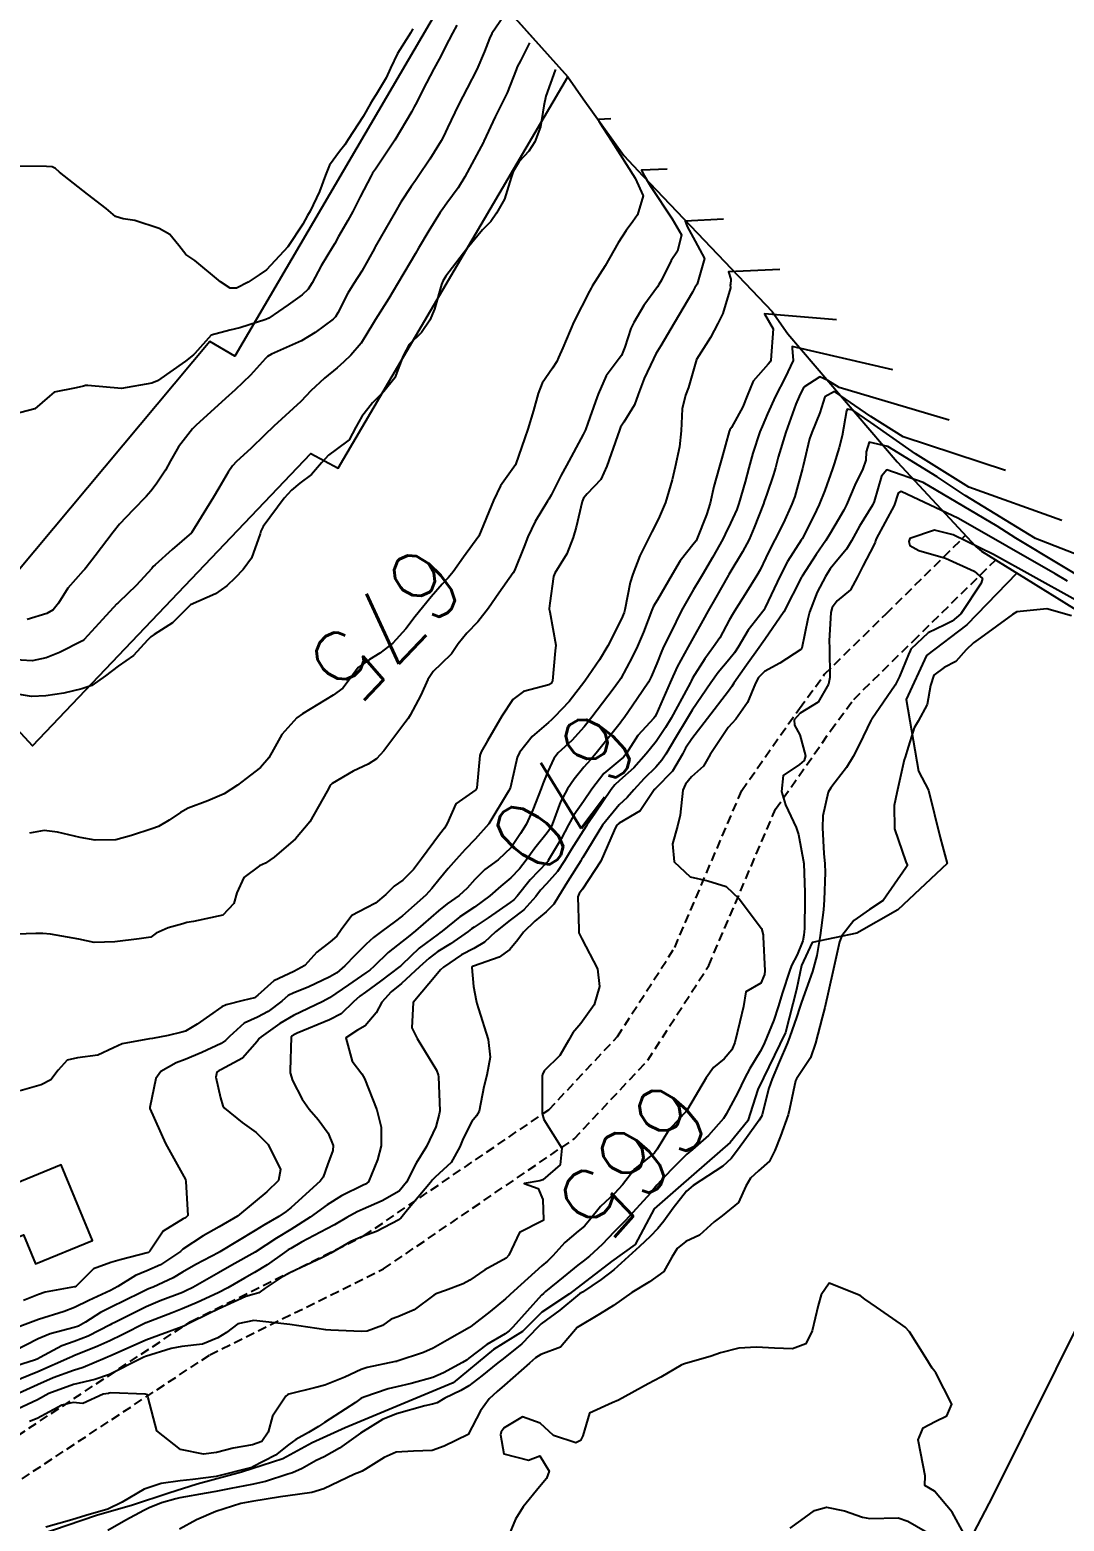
# Model space of a CAD drawing. Header units: metres. Extents: x 292545 to 299085, y 7450245 to 7463078.
# Drawn here: x 296117.4 to 296175, y 7461871.4 to 7461954.4 of the extents above; entities that cross this region are included whole.
import ezdxf
from ezdxf.enums import TextEntityAlignment as Align

# ---------------------------------------------------------------- set-up
doc = ezdxf.new("R2010")
doc.units = ezdxf.units.M
doc.linetypes.add('DASHED', pattern=[0.75, 0.5, -0.25])
for name, color, linetype in [('Area', 45, 'Continuous'), ('Cotas', 45, 'Continuous'), ('Curvas de Nivel 1m', 11, 'Continuous'), ('Curvas de Nivel 5m', 15, 'Continuous'), ('Edificações', 30, 'Continuous'), ('Hidrografia', 140, 'Continuous'), ('Vias Secundárias', 230, 'DASHED')]:
    doc.layers.add(name, color=color, linetype=linetype)
doc.styles.add('Style-STANDARD', font='STANDARD.shx')

msp = doc.modelspace()

# ---------------------------------------------------------------- linework, layer by layer
at = {"layer": 'Area'}
msp.add_polyline3d([(296089.629, 7462029.109, 678.408), (296101.012, 7462016.328, 690.607), (296104.38, 7462012.629, 680.448), (296133.118, 7461967.703, 680.578), (296140.231, 7461959.906, 680.658), (296140.661, 7461959.292, 680.688), (296147.396, 7461951.776, 681.458), (296148.249, 7461950.55, 681.308), (296150.511, 7461947.382, 675.708), (296151.574, 7461946.253, 675.517), (296158.77, 7461938.696, 671.918), (296159.651, 7461937.46, 671.768), (296165.729, 7461930.334, 670.777), (296170.122, 7461925.631, 675.957), (296170.424, 7461925.354, 676.175), (296210.969, 7461900.251, 660.411), (296223.676, 7461895.073, 670.72)], dxfattribs=at)
at = {"layer": 'Curvas de Nivel 1m', "flags": 128}
for points, elevation in [([(296143.823, 7461955.13), (296143.175, 7461954.176), (296143.037, 7461953.91), (296142.763, 7461953.186), (296142.333, 7461952.186), (296141.794, 7461951.137), (296141.321, 7461950.201), (296140.71, 7461948.921), (296140.475, 7461948.443), (296140.35, 7461948.214), (296139.722, 7461947.19), (296139.075, 7461946.226), (296138.912, 7461945.995), (296138.674, 7461945.657), (296138.104, 7461944.795), (296137.782, 7461944.243), (296136.683, 7461942.308), (296136.658, 7461942.26), (296136.632, 7461942.217), (296135.936, 7461940.95), (296135.49, 7461940.271), (296135.148, 7461939.731), (296134.588, 7461938.624), (296134.46, 7461938.406), (296134.341, 7461938.282), (296133.34, 7461937.528), (296132.571, 7461937.07), (296130.901, 7461936.325), (296130.684, 7461936.206), (296130.559, 7461936.089), (296129.727, 7461935.156), (296128.884, 7461934.346), (296128.7, 7461934.18), (296128.53, 7461934.028), (296126.715, 7461932.377), (296126.511, 7461932.171), (296125.726, 7461931.163), (296125.282, 7461930.392), (296125.005, 7461929.875), (296124.473, 7461929.084), (296124.175, 7461928.695), (296123.927, 7461928.405), (296123.2, 7461927.668), (296122.447, 7461926.863), (296122.085, 7461926.425), (296121.092, 7461925.102), (296120.593, 7461924.447), (296120.515, 7461924.355), (296120.42, 7461924.26), (296119.562, 7461923.302), (296119.047, 7461922.463), (296118.755, 7461922.101), (296118.387, 7461921.897), (296117.302, 7461921.563)], 678), ([(296141.224, 7461954.65), (296140.982, 7461954.207), (296140.769, 7461953.801), (296140.229, 7461952.744), (296139.948, 7461952.218), (296139.535, 7461951.428), (296138.918, 7461950.228), (296138.853, 7461950.097), (296138.719, 7461949.848), (296137.77, 7461948.244), (296136.687, 7461946.636), (296136.531, 7461946.415), (296136.444, 7461946.262), (296135.846, 7461945.088), (296135.43, 7461944.272), (296135.153, 7461943.77), (296134.639, 7461942.877), (296134.423, 7461942.495), (296134.293, 7461942.283), (296133.668, 7461941.244), (296133.161, 7461940.295), (296132.947, 7461939.957), (296132.603, 7461939.633), (296131.837, 7461939.069), (296130.748, 7461938.328), (296130.582, 7461938.254), (296129.13, 7461937.792), (296128.576, 7461937.662), (296127.54, 7461937.393), (296126.636, 7461936.369), (296126.605, 7461936.327), (296126.562, 7461936.292), (296126.123, 7461935.94), (296124.547, 7461934.843), (296124.235, 7461934.714), (296122.543, 7461934.42), (296120.675, 7461934.578), (296120.544, 7461934.576), (296120.438, 7461934.557), (296120.019, 7461934.455), (296118.799, 7461934.207), (296118.536, 7461933.996), (296117.722, 7461933.281), (296116.52, 7461932.973)], 679), ([(296145.263, 7461953.66), (296144.758, 7461952.661), (296144.589, 7461952.327), (296144.523, 7461952.162), (296144.018, 7461950.883), (296143.676, 7461950.17), (296143.356, 7461949.535), (296142.729, 7461948.18), (296142.718, 7461948.164), (296142.702, 7461948.123), (296141.672, 7461946.195), (296141.286, 7461945.588), (296140.661, 7461944.735), (296140.441, 7461944.427), (296140.295, 7461944.214), (296139.658, 7461943.204), (296139.09, 7461942.225), (296138.919, 7461941.938), (296138.625, 7461941.441), (296137.924, 7461940.24), (296137.426, 7461939.422), (296136.69, 7461938.258), (296136.581, 7461938.074), (296135.9, 7461936.936), (296135.325, 7461936.272), (296134.933, 7461935.901), (296134.552, 7461935.568), (296133.845, 7461934.985), (296133.093, 7461934.294), (296132.824, 7461934.003), (296132.527, 7461933.692), (296131.038, 7461932.322), (296130.508, 7461931.82), (296129.752, 7461931.085), (296128.952, 7461930.345), (296128.727, 7461930.11), (296128.484, 7461929.764), (296127.961, 7461928.867), (296127.672, 7461928.362), (296126.443, 7461926.38), (296125.378, 7461925.446), (296124.425, 7461924.604), (296124.323, 7461924.502), (296124.236, 7461924.402), (296123.367, 7461923.452), (296122.395, 7461922.529), (296122.34, 7461922.475), (296122.29, 7461922.422), (296121.501, 7461921.55), (296120.479, 7461920.448), (296120.372, 7461920.367), (296119.101, 7461919.727), (296118.363, 7461919.431), (296117.58, 7461919.258), (296116.361, 7461919.336)], 677), ([(296146.713, 7461952.18), (296146.693, 7461952.141), (296146.183, 7461950.693), (296146.065, 7461950.147), (296145.876, 7461948.984), (296145.563, 7461948.151), (296145.225, 7461947.627), (296144.692, 7461947.051), (296144.354, 7461946.496), (296144.25, 7461946.164), (296143.872, 7461944.96), (296143.437, 7461944.172), (296143.105, 7461943.718), (296142.644, 7461943.245), (296141.769, 7461942.193), (296140.617, 7461940.667), (296140.432, 7461940.395), (296140.36, 7461940.213), (296139.981, 7461938.827), (296139.712, 7461938.219), (296139.262, 7461937.537), (296138.569, 7461936.875), (296138.236, 7461936.235), (296137.769, 7461935.017), (296137.157, 7461934.251), (296136.526, 7461933.613), (296135.933, 7461932.851), (296135.606, 7461932.269), (296135.224, 7461931.555), (296134.5, 7461931.016), (296134.07, 7461930.711), (296133.677, 7461930.288), (296133.137, 7461929.639), (296132.476, 7461929.15), (296132.013, 7461928.764), (296131.603, 7461928.313), (296130.447, 7461926.744), (296130.304, 7461926.472), (296130.264, 7461926.332), (296129.786, 7461924.979), (296129.332, 7461924.341), (296128.878, 7461923.883), (296128.409, 7461923.438), (296127.779, 7461922.982), (296126.393, 7461922.38), (296125.393, 7461921.38), (296124.376, 7461920.715), (296124.187, 7461920.59), (296123.996, 7461920.404), (296123.222, 7461919.554), (296122.358, 7461918.955), (296121.653, 7461918.43), (296120.901, 7461917.885), (296120.342, 7461917.7), (296119.337, 7461917.461), (296118.336, 7461917.317), (296117.541, 7461917.271), (296116.338, 7461917.479)], 676), ([(296152.933, 7461946.63), (296151.511, 7461946.569), (296151.586, 7461946.363), (296152, 7461945.683), (296153.208, 7461943.866), (296153.728, 7461942.967), (296153.512, 7461942.057), (296153.152, 7461941.535), (296152.609, 7461940.455), (296152.476, 7461940.2), (296152.388, 7461940.072), (296151.639, 7461939.033), (296151.066, 7461938.085), (296150.917, 7461937.749), (296150.569, 7461936.725), (296150.392, 7461936.264), (296150.262, 7461936.093), (296149.534, 7461935.115), (296149.095, 7461934.104), (296148.948, 7461933.686), (296148.517, 7461932.481), (296148.377, 7461932.112), (296148.262, 7461931.866), (296147.325, 7461930.128), (296147.032, 7461929.588), (296146.468, 7461928.487), (296146.343, 7461928.262), (296146.266, 7461928.142), (296145.585, 7461927.015), (296145.176, 7461926.153), (296144.967, 7461925.623), (296144.424, 7461924.277), (296144.358, 7461924.161), (296143.562, 7461923.016), (296142.992, 7461922.181), (296142.385, 7461921.43), (296141.771, 7461920.804), (296141.298, 7461920.201), (296140.929, 7461919.64), (296140.356, 7461919.086), (296139.908, 7461918.656), (296139.611, 7461918.217), (296139.214, 7461917.342), (296138.63, 7461916.227), (296138.503, 7461916.046), (296138.319, 7461915.809), (296137.158, 7461914.247), (296136.757, 7461913.792), (296136.292, 7461913.503), (296135.44, 7461913.114), (296134.275, 7461912.422), (296134.2, 7461912.355), (296134.149, 7461912.282), (296133.994, 7461912.008), (296133.03, 7461910.298), (296132.243, 7461909.351), (296131.056, 7461908.322), (296130.561, 7461907.994), (296130.226, 7461907.853), (296129.357, 7461907.198), (296128.978, 7461906.342), (296128.801, 7461905.739), (296128.19, 7461905.095), (296126.562, 7461904.75), (296126.186, 7461904.682), (296125.957, 7461904.61), (296125.148, 7461904.39), (296124.484, 7461904.093), (296124.178, 7461903.879), (296123.542, 7461903.775), (296122.175, 7461903.611), (296121.03, 7461903.585), (296120.176, 7461903.761), (296118.6, 7461904.045), (296118.179, 7461904.075), (296117.781, 7461904.078), (296116.178, 7461904.025)], 674), ([(296156.073, 7461943.84), (296153.928, 7461943.738), (296154.036, 7461943.435), (296154.486, 7461942.625), (296155.001, 7461941.663), (296154.606, 7461940.232), (296154.525, 7461940.12), (296154.478, 7461940.042), (296154.338, 7461939.782), (296153.325, 7461938.059), (296152.57, 7461936.787), (296152.3, 7461936.339), (296152.167, 7461936.074), (296151.652, 7461934.974), (296151.31, 7461934.082), (296151.106, 7461933.506), (296150.517, 7461932.548), (296150.341, 7461932.265), (296150.273, 7461932.092), (296149.818, 7461930.778), (296149.58, 7461930.099), (296149.233, 7461929.351), (296148.47, 7461928.562), (296148.272, 7461928.316), (296148.198, 7461928.123), (296147.87, 7461926.704), (296147.701, 7461926.127), (296147.345, 7461925.215), (296146.683, 7461924.137), (296146.595, 7461923.955), (296146.396, 7461922.473), (296146.365, 7461922.169), (296146.362, 7461922.14), (296146.391, 7461921.98), (296146.726, 7461920.136), (296146.695, 7461919.81), (296146.538, 7461918.138), (296146.481, 7461918), (296146.341, 7461917.913), (296144.934, 7461917.557), (296144.332, 7461917.102), (296143.731, 7461916.169), (296142.932, 7461914.803), (296142.571, 7461914.186), (296142.508, 7461913.979), (296142.337, 7461912.189), (296142.272, 7461912.08), (296141.172, 7461911.292), (296140.681, 7461910.206), (296140.525, 7461909.932), (296140.247, 7461909.588), (296139.254, 7461908.225), (296138.817, 7461907.638), (296138.215, 7461907.053), (296137.738, 7461906.717), (296137.263, 7461906.249), (296136.684, 7461905.769), (296136.195, 7461905.513), (296135.383, 7461905.076), (296134.779, 7461904.274), (296134.532, 7461903.922), (296134.173, 7461903.607), (296133.419, 7461903.036), (296132.766, 7461902.301), (296132.149, 7461901.963), (296131.028, 7461901.443), (296130.138, 7461900.641), (296129.965, 7461900.502), (296129.323, 7461900.338), (296128.376, 7461900.102), (296128.129, 7461899.988), (296126.773, 7461899.024), (296126.116, 7461898.648), (296125.918, 7461898.578), (296125.15, 7461898.39), (296124.276, 7461898.233), (296124.11, 7461898.208), (296122.591, 7461897.937), (296122.102, 7461897.713), (296121.239, 7461897.295), (296120.093, 7461897.151), (296119.528, 7461897.019), (296119.017, 7461896.461), (296118.61, 7461895.932), (296118.075, 7461895.644), (296116.91, 7461895.326)], 673), ([(296159.213, 7461941.04), (296156.344, 7461940.91), (296156.483, 7461940.51), (296156.466, 7461940.189), (296156.447, 7461940.18), (296156.457, 7461940.021), (296156.028, 7461938.587), (296155.753, 7461938.028), (296155.344, 7461937.263), (296154.563, 7461936.04), (296154.119, 7461934.467), (296153.949, 7461934.049), (296153.762, 7461933.288), (296153.717, 7461932.052), (296153.614, 7461931.163), (296153.37, 7461930.057), (296153.203, 7461929.339), (296152.846, 7461928.064), (296152.454, 7461927.16), (296152.085, 7461926.435), (296151.888, 7461926.076), (296151.411, 7461925.097), (296151.023, 7461924.084), (296150.877, 7461923.616), (296150.583, 7461922.088), (296150.541, 7461921.939), (296150.388, 7461921.594), (296149.634, 7461920.101), (296149.161, 7461919.308), (296148.343, 7461918.12), (296147.468, 7461916.992), (296146.662, 7461916.137), (296146.49, 7461915.97), (296146.32, 7461915.825), (296145.41, 7461915.051), (296144.705, 7461914.156), (296144.584, 7461913.871), (296144.279, 7461912.553), (296144.21, 7461912.225), (296144.184, 7461912.161), (296144.105, 7461911.996), (296143.009, 7461910.179), (296142.244, 7461909.323), (296141.678, 7461908.756), (296141.185, 7461908.2), (296140.74, 7461907.69), (296140.216, 7461907.07), (296139.836, 7461906.589), (296139.503, 7461906.22), (296138.191, 7461905.062), (296137.728, 7461904.705), (296137.1, 7461904.251), (296136.582, 7461903.851), (296136.171, 7461903.49), (296135.561, 7461902.867), (296134.994, 7461902.272), (296134.531, 7461901.894), (296134.147, 7461901.662), (296132.939, 7461901.096), (296132.138, 7461900.775), (296131.832, 7461900.619), (296131.473, 7461900.317), (296130.723, 7461899.728), (296130.124, 7461899.423), (296129.373, 7461899.085), (296128.563, 7461898.346), (296128.343, 7461898.114), (296128.107, 7461897.962), (296127.017, 7461897.448), (296126.093, 7461897.054), (296125.601, 7461896.874), (296124.737, 7461896.393), (296124.465, 7461896.01), (296124.126, 7461894.399), (296124.13, 7461894.331), (296125, 7461892.39), (296126.015, 7461890.546), (296126.107, 7461890.379), (296126.124, 7461890.267), (296126.236, 7461888.378), (296126.122, 7461888.248), (296125.991, 7461888.183), (296124.877, 7461887.498), (296124.125, 7461886.398), (296124.046, 7461886.325), (296123.971, 7461886.295), (296122.486, 7461885.901), (296121.963, 7461885.757), (296120.994, 7461885.403), (296120.031, 7461884.449), (296119.98, 7461884.412), (296119.942, 7461884.401), (296118.305, 7461884.101), (296117.938, 7461883.987), (296117.088, 7461883.637)], 672), ([(296162.353, 7461938.24), (296158.344, 7461938.569), (296158.837, 7461937.74), (296158.703, 7461935.998), (296158.663, 7461935.897), (296158.559, 7461935.765), (296157.718, 7461934.835), (296157.376, 7461934.012), (296157.146, 7461933.394), (296156.515, 7461932.246), (296156.426, 7461932.108), (296156.387, 7461932.021), (296155.982, 7461930.542), (296155.827, 7461930.027), (296155.537, 7461928.969), (296155.327, 7461928.031), (296155.114, 7461927.376), (296154.591, 7461926.039), (296154.543, 7461925.938), (296154.439, 7461925.8), (296153.65, 7461924.826), (296153.213, 7461924.058), (296152.399, 7461922.654), (296152.173, 7461922.295), (296152.074, 7461922.073), (296151.605, 7461920.854), (296151.279, 7461920.081), (296150.988, 7461919.46), (296150.346, 7461918.28), (296150.276, 7461918.159), (296150.226, 7461918.092), (296149.916, 7461917.674), (296148.732, 7461916.114), (296148.318, 7461915.585), (296147.621, 7461914.816), (296146.871, 7461914.134), (296146.618, 7461913.817), (296146.287, 7461913.104), (296146.017, 7461912.402), (296145.918, 7461912.144), (296145.454, 7461910.955), (296145.072, 7461910.152), (296144.764, 7461909.638), (296144.24, 7461908.856), (296143.528, 7461908.171), (296142.773, 7461907.633), (296142.216, 7461907.087), (296141.803, 7461906.6), (296141.354, 7461906.198), (296140.677, 7461905.726), (296140.194, 7461905.348), (296138.913, 7461904.229), (296138.515, 7461903.898), (296138.174, 7461903.63), (296137.393, 7461903.02), (296136.619, 7461902.255), (296136.375, 7461902.033), (296136.149, 7461901.879), (296135.189, 7461901.223), (296134.135, 7461900.495), (296133.766, 7461900.286), (296132.125, 7461899.511), (296131.375, 7461899.063), (296130.319, 7461898.328), (296130.213, 7461898.227), (296130.109, 7461898.058), (296129.288, 7461897.145), (296128.085, 7461896.492), (296127.986, 7461896.45), (296127.861, 7461896.353), (296127.798, 7461896.073), (296128.069, 7461894.927), (296128.192, 7461894.486), (296128.28, 7461894.357), (296129.267, 7461893.554), (296130.05, 7461893.004), (296130.72, 7461892.323), (296131.404, 7461890.934), (296131.298, 7461890.317), (296130.637, 7461889.693), (296130.001, 7461889.152), (296129.005, 7461888.345), (296127.987, 7461887.751), (296127.097, 7461887.254), (296125.974, 7461886.496), (296125.911, 7461886.443), (296125.834, 7461886.381), (296124.714, 7461885.64), (296123.956, 7461885.301), (296123.323, 7461885.039), (296122.351, 7461884.424), (296121.941, 7461884.206), (296120.724, 7461883.653), (296119.931, 7461883.255), (296119.355, 7461883.029), (296117.924, 7461882.589), (296117.629, 7461882.474), (296115.916, 7461881.825)], 671), ([(296168.633, 7461932.65), (296162.499, 7461934.482), (296161.872, 7461934.872), (296161.438, 7461935.072), (296160.541, 7461934.493), (296160.361, 7461934.148), (296160.275, 7461933.974), (296160.1, 7461933.548), (296159.532, 7461931.985), (296159.109, 7461930.601), (296158.954, 7461929.993), (296158.852, 7461929.63), (296158.471, 7461928.538), (296158.337, 7461928.129), (296158.293, 7461928.002), (296157.781, 7461926.676), (296157.488, 7461926.01), (296157.126, 7461925.319), (296156.415, 7461924.15), (296156.368, 7461924.067), (296156.337, 7461924.021), (296155.64, 7461922.788), (296155.209, 7461922.032), (296154.914, 7461921.508), (296154.378, 7461920.54), (296154.096, 7461920.044), (296153.482, 7461918.928), (296153.097, 7461918.059), (296152.325, 7461916.271), (296152.253, 7461916.142), (296152.192, 7461916.071), (296151.297, 7461915.097), (296150.649, 7461914.087), (296150.496, 7461913.892), (296150.297, 7461913.729), (296149.4, 7461912.99), (296148.735, 7461912.113), (296148.266, 7461911.427), (296147.727, 7461910.657), (296147.447, 7461910.128), (296147.024, 7461909.354), (296146.312, 7461908.139), (296146.282, 7461908.09), (296146.231, 7461908.036), (296145.308, 7461907.057), (296144.58, 7461906.156), (296144.402, 7461905.957), (296144.199, 7461905.799), (296142.963, 7461904.95), (296142.185, 7461904.429), (296142.045, 7461904.331), (296141.856, 7461904.193), (296140.869, 7461903.506), (296140.166, 7461903.066), (296139.672, 7461902.706), (296139.151, 7461902.225), (296138.143, 7461901.297), (296137.559, 7461900.826), (296137.039, 7461900.251), (296136.729, 7461899.652), (296136.12, 7461898.938), (296135.692, 7461898.689), (296135.049, 7461898.271), (296135.385, 7461896.975), (296135.93, 7461896.262), (296136.08, 7461896.003), (296136.771, 7461894.253), (296137.006, 7461893.298), (296137.013, 7461892.25), (296136.801, 7461891.483), (296136.303, 7461890.257), (296136.142, 7461890.129), (296136.011, 7461890.071), (296134.806, 7461889.471), (296134, 7461888.977), (296133.06, 7461888.294), (296131.986, 7461887.6), (296131.177, 7461887.122), (296129.993, 7461886.33), (296128.703, 7461885.608), (296127.955, 7461885.179), (296127.435, 7461884.881), (296126.525, 7461884.374), (296126.139, 7461884.18), (296125.94, 7461884.098), (296124.708, 7461883.62), (296123.932, 7461883.29), (296122.181, 7461882.426), (296122.01, 7461882.34), (296121.921, 7461882.295), (296120.686, 7461881.667), (296119.907, 7461881.372), (296119.232, 7461881.128), (296118.029, 7461880.469), (296117.892, 7461880.398), (296117.771, 7461880.351), (296115.892, 7461879.744)], 669), ([(296171.773, 7461929.86), (296166.078, 7461931.732), (296164.268, 7461932.863), (296162.248, 7461934.242), (296161.718, 7461933.958), (296161.425, 7461933.06), (296160.987, 7461931.965), (296160.862, 7461931.614), (296160.494, 7461930.11), (296160.458, 7461929.971), (296160.034, 7461928.412), (296159.88, 7461927.979), (296159.413, 7461926.946), (296158.918, 7461925.993), (296158.754, 7461925.68), (296158.428, 7461924.985), (296158.104, 7461924.317), (296157.922, 7461924.005), (296157.344, 7461923.071), (296156.681, 7461922.017), (296156.57, 7461921.839), (296156.388, 7461921.512), (296155.861, 7461920.543), (296155.519, 7461920.029), (296155.031, 7461919.366), (296154.347, 7461918.287), (296154.258, 7461918.128), (296154.221, 7461918.042), (296154.109, 7461917.812), (296153.147, 7461916.062), (296152.84, 7461915.542), (296152.31, 7461914.763), (296152.008, 7461914.371), (296151.77, 7461914.075), (296151.066, 7461913.307), (296150.28, 7461912.592), (296150.019, 7461912.352), (296149.821, 7461912.097), (296148.917, 7461910.768), (296148.465, 7461910.117), (296148.25, 7461909.801), (296147.596, 7461908.769), (296147.22, 7461908.13), (296146.827, 7461907.531), (296146.213, 7461906.84), (296145.87, 7461906.481), (296145.612, 7461906.146), (296144.956, 7461905.392), (296144.19, 7461904.822), (296143.373, 7461904.172), (296142.762, 7461903.593), (296142.169, 7461903.251), (296141.476, 7461902.884), (296140.481, 7461902.207), (296140.314, 7461902.045), (296140.149, 7461901.841), (296138.792, 7461900.23), (296138.717, 7461898.829), (296139.013, 7461898.226), (296140.087, 7461896.461), (296140.18, 7461896.209), (296140.194, 7461896.097), (296140.274, 7461894.208), (296140.246, 7461894.024), (296140.054, 7461893.317), (296139.538, 7461892.218), (296138.959, 7461891.296), (296138.414, 7461890.234), (296138.008, 7461889.732), (296137.063, 7461889.189), (296135.998, 7461888.737), (296135.673, 7461888.586), (296135.102, 7461888.269), (296134.401, 7461887.861), (296133.983, 7461887.635), (296132.567, 7461886.89), (296131.975, 7461886.545), (296131.828, 7461886.457), (296131.624, 7461886.313), (296130.663, 7461885.623), (296129.956, 7461885.203), (296129.398, 7461884.892), (296128.472, 7461884.352), (296127.94, 7461884.081), (296126.764, 7461883.542), (296125.931, 7461883.178), (296125.363, 7461882.951), (296123.923, 7461882.408), (296123.905, 7461882.4), (296122.593, 7461881.74), (296121.908, 7461881.406), (296121.238, 7461881.101), (296119.895, 7461880.561), (296119.817, 7461880.527), (296119.649, 7461880.452), (296117.885, 7461879.678), (296116.487, 7461879.099)], 668), ([(296174.913, 7461927.06), (296169.722, 7461928.931), (296166.755, 7461930.779), (296164.267, 7461932.528), (296163.259, 7461933.207), (296162.976, 7461933.268), (296162.912, 7461933.168), (296162.677, 7461931.782), (296162.505, 7461931.137), (296162.226, 7461930.222), (296162.137, 7461929.954), (296161.7, 7461928.732), (296161.398, 7461927.961), (296161.093, 7461927.328), (296160.444, 7461926.056), (296160.39, 7461925.971), (296159.628, 7461924.778), (296159.22, 7461923.988), (296158.395, 7461922.229), (296158.316, 7461922.078), (296158.255, 7461922.001), (296157.436, 7461920.956), (296156.876, 7461920.015), (296156.681, 7461919.704), (296156.362, 7461919.313), (296155.779, 7461918.599), (296155.369, 7461918.03), (296154.327, 7461916.502), (296154.047, 7461916.053), (296153.399, 7461914.973), (296152.865, 7461914.064), (296152.643, 7461913.722), (296152.292, 7461913.337), (296151.645, 7461912.713), (296151.082, 7461912.082), (296150.701, 7461911.653), (296150.264, 7461911.24), (296149.338, 7461910.104), (296148.235, 7461908.317), (296148.159, 7461908.195), (296148.118, 7461908.121), (296147.39, 7461906.954), (296146.874, 7461906.133), (296146.623, 7461905.711), (296146.194, 7461905.289), (296145.57, 7461904.766), (296144.939, 7461904.152), (296144.609, 7461903.724), (296144.168, 7461903.191), (296143.571, 7461902.76), (296142.154, 7461902.263), (296142.102, 7461902.242), (296142.061, 7461902.191), (296142.142, 7461901.125), (296142.303, 7461900.356), (296142.341, 7461900.188), (296142.425, 7461899.892), (296142.967, 7461898.181), (296143.084, 7461897.195), (296142.884, 7461896.182), (296142.724, 7461895.536), (296142.469, 7461894.186), (296142.314, 7461893.933), (296142.057, 7461893.617), (296141.569, 7461892.673), (296141.392, 7461892.197), (296140.911, 7461891.319), (296140.017, 7461890.511), (296139.87, 7461890.357), (296139.758, 7461890.214), (296138.466, 7461888.701), (296138.094, 7461888.238), (296138.048, 7461888.183), (296137.991, 7461888.145), (296136.75, 7461887.484), (296135.977, 7461887.216), (296135.311, 7461886.929), (296134.21, 7461886.278), (296133.962, 7461886.144), (296133.706, 7461886.029), (296131.956, 7461885.21), (296131.382, 7461884.885), (296130.556, 7461884.324), (296130.199, 7461884.068), (296129.94, 7461884.006), (296129.477, 7461883.876), (296127.931, 7461883.154), (296127.39, 7461882.904), (296126.331, 7461882.376), (296126.064, 7461882.235), (296125.92, 7461882.176), (296124.602, 7461881.703), (296123.908, 7461881.434), (296123.193, 7461881.122), (296121.895, 7461880.549), (296121.813, 7461880.512), (296121.636, 7461880.433), (296120.416, 7461879.916), (296119.886, 7461879.744), (296118.747, 7461879.332), (296117.878, 7461878.958), (296116.854, 7461878.49)], 667), ([(296178.053, 7461924.27), (296173.447, 7461926.068), (296169.526, 7461928.455), (296167.966, 7461929.496), (296165.225, 7461931.193), (296164.171, 7461931.428), (296164.012, 7461930.901), (296163.999, 7461930.426), (296163.82, 7461929.937), (296163.386, 7461929.034), (296162.923, 7461927.945), (296162.769, 7461927.638), (296162.454, 7461927.106), (296162.024, 7461926.378), (296161.76, 7461925.957), (296161.225, 7461925.168), (296160.442, 7461923.97), (296160.431, 7461923.951), (296160.412, 7461923.908), (296159.418, 7461921.985), (296158.377, 7461920.45), (296158.186, 7461920.191), (296158.055, 7461920.003), (296157.347, 7461919.021), (296156.642, 7461918.017), (296156.524, 7461917.835), (296156.338, 7461917.574), (296155.169, 7461916.037), (296154.312, 7461914.919), (296153.959, 7461914.401), (296153.777, 7461914.055), (296153.226, 7461913.123), (296152.274, 7461912.149), (296152.233, 7461912.111), (296152.203, 7461912.071), (296151.426, 7461910.914), (296150.254, 7461910.22), (296150.114, 7461910.092), (296149.971, 7461909.815), (296149.244, 7461908.105), (296148.209, 7461906.553), (296148.025, 7461906.303), (296147.961, 7461906.122), (296148.012, 7461904.295), (296148.015, 7461904.122), (296148.178, 7461903.775), (296149.053, 7461902.106), (296149.167, 7461901.128), (296148.863, 7461900.109), (296148.122, 7461899.065), (296147.687, 7461898.555), (296147.435, 7461898.127), (296146.955, 7461897.277), (296146.087, 7461896.429), (296145.992, 7461896.234), (296145.977, 7461896.142), (296145.975, 7461896.035), (296145.974, 7461894.141), (296145.976, 7461894.055), (296146.059, 7461893.722), (296147.066, 7461892.13), (296146.97, 7461891.19), (296146.016, 7461890.358), (296145.844, 7461890.314), (296144.971, 7461890.156), (296145.748, 7461889.882), (296146.004, 7461889.277), (296146.051, 7461888.139), (296146.032, 7461888.1), (296145.992, 7461888.079), (296144.712, 7461887.429), (296144.119, 7461886.168), (296143.961, 7461886.002), (296142.783, 7461885.353), (296141.949, 7461884.772), (296141.57, 7461884.571), (296140.593, 7461884.204), (296140.116, 7461884.034), (296139.94, 7461883.947), (296138.84, 7461883.134), (296137.928, 7461882.734), (296137.556, 7461882.614), (296137.088, 7461882.248), (296136.23, 7461881.945), (296135.918, 7461881.917), (296134.205, 7461881.999), (296133.919, 7461882.014), (296131.923, 7461882.31), (296129.925, 7461882.525), (296129.029, 7461882.343), (296128.406, 7461881.862), (296127.911, 7461881.563), (296127.058, 7461881.216), (296125.903, 7461881.077), (296125.309, 7461880.979), (296123.895, 7461880.529), (296123.801, 7461880.494), (296123.613, 7461880.404), (296121.884, 7461879.529), (296121.074, 7461879.245), (296119.878, 7461878.962), (296118.513, 7461878.47), (296117.869, 7461878.12), (296116.764, 7461877.591)], 666), ([(296175.214, 7461923.687), (296174.539, 7461924.107), (296169.148, 7461927.174), (296165.951, 7461928.689), (296165.79, 7461928.59), (296165.57, 7461927.913), (296164.571, 7461926.055), (296164.53, 7461925.929), (296164.513, 7461925.857), (296164.44, 7461925.704), (296163.827, 7461924.531), (296163.529, 7461923.939), (296163.138, 7461923.21), (296162.399, 7461922.595), (296162.12, 7461922.228), (296162.045, 7461921.953), (296161.956, 7461920.375), (296161.965, 7461919.954), (296161.98, 7461918.322), (296161.92, 7461917.954), (296161.341, 7461916.952), (296160.327, 7461916.349), (296160.006, 7461915.975), (296160.013, 7461915.668), (296160.315, 7461915.136), (296160.625, 7461913.967), (296160.554, 7461913.712), (296160.296, 7461913.479), (296159.395, 7461912.875), (296159.29, 7461911.985), (296159.521, 7461911.237), (296160.117, 7461909.972), (296160.247, 7461909.595), (296160.549, 7461907.967), (296160.598, 7461906.366), (296160.589, 7461905.974), (296160.575, 7461904.362), (296160.546, 7461903.975), (296160.482, 7461903.672), (296160.166, 7461902.883), (296159.853, 7461902.287), (296159.741, 7461901.984), (296159.343, 7461900.786), (296159.105, 7461899.99), (296158.867, 7461899.252), (296158.357, 7461897.998), (296158.279, 7461897.83), (296158.105, 7461897.499), (296157.534, 7461896.563), (296157.236, 7461896.008), (296156.869, 7461895.218), (296156.225, 7461894.018), (296156.158, 7461893.922), (296156.059, 7461893.781), (296155.238, 7461892.839), (296154.335, 7461892.045), (296154.03, 7461891.789), (296153.161, 7461890.919), (296152.363, 7461890.067), (296152.204, 7461889.875), (296152.009, 7461889.629), (296150.603, 7461888.091), (296150.3, 7461887.783), (296149.983, 7461887.463), (296149.314, 7461886.765), (296148.604, 7461886.114), (296148.249, 7461885.828), (296147.958, 7461885.605), (296147.141, 7461884.938), (296146.162, 7461884.138), (296146.042, 7461884.039), (296145.941, 7461883.947), (296144.347, 7461882.164), (296144.138, 7461881.948), (296143.917, 7461881.79), (296142.895, 7461881.193), (296141.897, 7461880.438), (296141.756, 7461880.33), (296141.532, 7461880.194), (296140.48, 7461879.611), (296139.885, 7461879.368), (296138.685, 7461879.032), (296137.879, 7461878.842), (296137.403, 7461878.719), (296136.047, 7461878.258), (296135.922, 7461878.21), (296135.872, 7461878.182), (296135.582, 7461877.976), (296133.859, 7461876.848), (296133.51, 7461876.64), (296132.956, 7461876.299), (296132.248, 7461875.905), (296131.842, 7461875.603), (296131.119, 7461875.032), (296129.823, 7461874.361), (296129.804, 7461874.35), (296129.742, 7461874.331), (296127.818, 7461873.854), (296126.515, 7461873.674), (296125.815, 7461873.599), (296124.751, 7461873.453), (296123.81, 7461873.149), (296122.597, 7461872.418), (296121.799, 7461872.021), (296120.562, 7461871.676), (296119.793, 7461871.43), (296118.339, 7461871.022)], 664), ([(296177.726, 7461921.495), (296171.098, 7461925.177), (296168.845, 7461926.27), (296167.813, 7461926.523), (296166.445, 7461926.068), (296166.395, 7461925.901), (296166.439, 7461925.669), (296166.934, 7461925.396), (296168.429, 7461924.976), (296170.023, 7461924.252), (296170.48, 7461923.849), (296170.41, 7461923.575), (296169.274, 7461921.871), (296168.801, 7461921.464), (296168.387, 7461921.252), (296167.459, 7461920.813), (296166.504, 7461919.899), (296166.458, 7461919.813), (296166.369, 7461919.617), (296165.866, 7461918.391), (296165.618, 7461917.911), (296164.324, 7461916.015), (296164.289, 7461915.965), (296164.273, 7461915.93), (296163.635, 7461914.611), (296163.283, 7461913.94), (296162.919, 7461913.318), (296162.281, 7461912.505), (296162.036, 7461912.193), (296161.904, 7461911.954), (296161.591, 7461910.625), (296161.585, 7461909.957), (296161.66, 7461908.528), (296161.709, 7461907.955), (296161.725, 7461907.464), (296161.674, 7461905.958), (296161.629, 7461905.39), (296161.45, 7461903.961), (296161.269, 7461902.861), (296161.021, 7461901.967), (296160.407, 7461900.247), (296160.317, 7461899.977), (296160.127, 7461899.405), (296159.765, 7461898.335), (296159.632, 7461897.985), (296159.169, 7461896.917), (296158.772, 7461895.993), (296158.599, 7461895.474), (296158.219, 7461893.998), (296158.176, 7461893.884), (296158.058, 7461893.69), (296157.357, 7461892.693), (296156.855, 7461892.012), (296156.488, 7461891.556), (296156.024, 7461891.126), (296154.377, 7461890.045), (296154.01, 7461889.725), (296153.267, 7461888.79), (296152.742, 7461888.063), (296152.407, 7461887.645), (296151.98, 7461887.208), (296151.391, 7461886.659), (296150.776, 7461886.088), (296149.956, 7461885.361), (296149.25, 7461884.807), (296148.224, 7461884.117), (296148.053, 7461884.008), (296147.941, 7461883.922), (296146.946, 7461883.116), (296145.925, 7461882.347), (296145.707, 7461882.143), (296144.832, 7461881.234), (296143.897, 7461880.469), (296143.72, 7461880.347), (296143.498, 7461880.174), (296142.621, 7461879.447), (296141.88, 7461878.891), (296141.438, 7461878.634), (296140.556, 7461878.203), (296140.126, 7461877.952), (296139.87, 7461877.869), (296139.434, 7461877.782), (296137.864, 7461877.342), (296137.091, 7461877.017), (296135.853, 7461876.26), (296134.692, 7461875.426), (296133.833, 7461874.951), (296133.395, 7461874.729), (296132.611, 7461874.302), (296132.07, 7461874.058), (296131.82, 7461873.97), (296130.569, 7461873.569), (296129.814, 7461873.4), (296128.642, 7461873.179), (296127.809, 7461873.005), (296127.263, 7461872.911), (296125.806, 7461872.654), (296125.579, 7461872.609), (296124.776, 7461872.39), (296124.099, 7461872.098), (296123.798, 7461871.95), (296122.789, 7461871.411), (296121.787, 7461870.839)], 663), ([(296175.447, 7461921.758), (296174.061, 7461922.148), (296172.395, 7461921.993), (296172.153, 7461921.834), (296170.38, 7461920.541), (296169.978, 7461920.263), (296169.58, 7461919.868), (296169.011, 7461919.226), (296168.358, 7461918.891), (296167.78, 7461918.458), (296167.593, 7461917.887), (296167.4, 7461916.822), (296166.899, 7461915.894), (296166.691, 7461915.522), (296166.298, 7461914.263), (296166.175, 7461913.902), (296166.131, 7461913.742), (296165.71, 7461911.908), (296165.564, 7461911.208), (296165.59, 7461909.91), (296166.225, 7461908.072), (296166.292, 7461907.899), (296166.287, 7461907.835), (296166.221, 7461907.726), (296164.949, 7461905.919), (296164.198, 7461905.408), (296163.329, 7461904.801), (296162.656, 7461903.945), (296162.52, 7461903.604), (296162.153, 7461901.95), (296161.718, 7461899.956), (296161.569, 7461899.4), (296161.194, 7461897.964), (296160.913, 7461897.156), (296160.126, 7461895.979), (296160.082, 7461895.871), (296159.748, 7461894.301), (296159.664, 7461893.984), (296159.233, 7461892.801), (296158.919, 7461891.991), (296158.624, 7461891.397), (296158.022, 7461890.859), (296157.568, 7461890.453), (296157.318, 7461890.007), (296156.911, 7461889.104), (296155.996, 7461888.366), (296155.539, 7461888.027), (296154.736, 7461887.284), (296153.976, 7461886.931), (296153.49, 7461886.535), (296153.189, 7461886.058), (296152.753, 7461885.264), (296151.949, 7461884.683), (296150.969, 7461884.085), (296149.936, 7461883.375), (296149.162, 7461882.876), (296147.923, 7461882.137), (296146.984, 7461881.052), (296145.9, 7461880.633), (296145.592, 7461880.45), (296145.26, 7461880.149), (296143.881, 7461878.935), (296143.465, 7461878.586), (296143.029, 7461878.178), (296142.544, 7461877.505), (296141.853, 7461876.19), (296140.508, 7461875.538), (296139.839, 7461875.303), (296138.811, 7461875.257), (296137.837, 7461875.204), (296137.177, 7461874.902), (296136.128, 7461874.257), (296135.944, 7461874.137), (296135.821, 7461874.082), (296135.529, 7461873.973), (296133.812, 7461873.17), (296133.147, 7461872.959), (296131.808, 7461872.779), (296131.401, 7461872.72), (296129.804, 7461872.454), (296129.198, 7461872.339), (296127.798, 7461871.908), (296126.725, 7461871.439), (296125.788, 7461870.916)], 662), ([(296169.776, 7461870.06), (296168.795, 7461871.87), (296167.814, 7461873.035), (296167.278, 7461873.349), (296167.292, 7461873.888), (296167.063, 7461875.12), (296166.904, 7461875.894), (296167.187, 7461876.556), (296167.858, 7461876.912), (296168.505, 7461877.232), (296168.772, 7461877.871), (296167.89, 7461879.619), (296167.774, 7461879.764), (296167.694, 7461879.883), (296167.336, 7461880.453), (296166.419, 7461881.903), (296166.174, 7461882.155), (296165.927, 7461882.343), (296164.582, 7461883.278), (296163.941, 7461883.728), (296163.67, 7461883.933), (296161.95, 7461884.618), (296161.51, 7461883.956), (296161.342, 7461883.364), (296161.003, 7461881.964), (296160.643, 7461881.238), (296159.908, 7461880.96), (296158.908, 7461880.99), (296157.909, 7461881.043), (296156.921, 7461880.996), (296155.904, 7461880.741), (296155.383, 7461880.553), (296153.894, 7461880.12), (296153.84, 7461880.104), (296153.716, 7461880.052), (296152.58, 7461879.369), (296151.882, 7461878.998), (296150.221, 7461878.095), (296149.871, 7461877.942), (296148.609, 7461877.37), (296148.236, 7461876.116), (296148.115, 7461875.852), (296147.847, 7461875.722), (296146.597, 7461876.133), (296145.86, 7461876.824), (296144.872, 7461877.164), (296143.857, 7461876.552), (296143.684, 7461876.342), (296143.644, 7461876.172), (296143.837, 7461875.118), (296145.22, 7461874.761), (296145.836, 7461875.006), (296146.358, 7461874.135), (296146.219, 7461873.736), (296145.814, 7461873.263), (296144.913, 7461872.153), (296144.483, 7461871.469), (296143.943, 7461870.167)], 661), ([(296159.788, 7461870.98), (296160.369, 7461871.4), (296161.139, 7461871.96), (296161.805, 7461872.132), (296162.8, 7461871.94), (296163.798, 7461871.583), (296164.22, 7461871.502), (296165.798, 7461871.555), (296166.33, 7461871.367), (296167.783, 7461870.53)], 661)]:
    msp.add_lwpolyline(points, dxfattribs=dict(at, elevation=elevation))
at = {"layer": 'Curvas de Nivel 5m', "flags": 128}
for points, elevation in [([(296138.776, 7461954.449), (296138.698, 7461954.307), (296138.651, 7461954.231), (296137.924, 7461953.075), (296137.527, 7461952.242), (296137.281, 7461951.709), (296136.731, 7461950.777), (296136.518, 7461950.461), (296136.403, 7461950.255), (296136.014, 7461949.559), (296135.176, 7461948.275), (296134.988, 7461947.99), (296134.696, 7461947.604), (296134.13, 7461946.844), (296133.909, 7461946.288), (296133.57, 7461945.391), (296133.048, 7461944.296), (296132.908, 7461944.04), (296132.646, 7461943.575), (296131.82, 7461942.312), (296130.62, 7461941.02), (296130.212, 7461940.739), (296129.6, 7461940.34), (296128.955, 7461940), (296128.608, 7461940.005), (296128.07, 7461940.355), (296126.625, 7461941.545), (296126.133, 7461941.882), (296125.734, 7461942.383), (296125.24, 7461942.992), (296124.642, 7461943.321), (296123.294, 7461943.766), (296122.647, 7461943.867), (296122.212, 7461943.99), (296121.702, 7461944.43), (296120.665, 7461945.229), (296119.099, 7461946.464), (296118.882, 7461946.665), (296118.686, 7461946.758), (296118.382, 7461946.777), (296116.686, 7461946.794)], 680), ([(296149.803, 7461949.43), (296149.097, 7461949.395), (296149.132, 7461949.296), (296149.34, 7461948.956), (296149.824, 7461948.203), (296151.15, 7461946.126), (296151.598, 7461945.152), (296151.281, 7461944.084), (296151.013, 7461943.723), (296150.644, 7461943.21), (296150.198, 7461942.534), (296149.957, 7461942.097), (296149.475, 7461941.247), (296148.761, 7461940.108), (296148.701, 7461940.01), (296148.6, 7461939.832), (296147.734, 7461938.123), (296147.114, 7461936.677), (296146.887, 7461936.135), (296146.782, 7461935.914), (296146.554, 7461935.554), (296145.977, 7461934.711), (296145.741, 7461934.148), (296145.49, 7461933.184), (296145.174, 7461932.153), (296144.999, 7461931.665), (296144.493, 7461930.16), (296143.658, 7461928.99), (296143.255, 7461928.178), (296142.443, 7461926.19), (296141.599, 7461925.031), (296141.009, 7461924.204), (296140.744, 7461923.881), (296140.413, 7461923.525), (296139.8, 7461922.818), (296139.306, 7461922.221), (296138.897, 7461921.716), (296138.381, 7461921.032), (296137.655, 7461920.241), (296136.934, 7461919.682), (296136.359, 7461919.326), (296135.732, 7461918.887), (296135.274, 7461918.271), (296134.871, 7461917.741), (296134.334, 7461917.35), (296132.625, 7461916.305), (296132.321, 7461916.081), (296131.477, 7461915.153), (296131.014, 7461914.323), (296130.76, 7461913.861), (296130.288, 7461913.326), (296129.73, 7461912.886), (296129.018, 7461912.343), (296128.268, 7461911.851), (296127.365, 7461911.464), (296126.26, 7461911.047), (296125.83, 7461910.812), (296125.207, 7461910.39), (296124.603, 7461910.043), (296124.248, 7461909.903), (296123.117, 7461909.538), (296122.242, 7461909.286), (296121.076, 7461909.272), (296120.243, 7461909.417), (296118.99, 7461909.718), (296118.246, 7461909.805), (296117.432, 7461909.669)], 675), ([(296165.493, 7461935.45), (296159.884, 7461936.765), (296159.888, 7461936.662), (296159.951, 7461935.979), (296159.5, 7461935.034), (296158.963, 7461933.994), (296158.523, 7461933.006), (296158.219, 7461932.299), (296158.091, 7461932.004), (296157.692, 7461930.817), (296157.475, 7461930.01), (296157.265, 7461929.229), (296156.921, 7461928.015), (296156.802, 7461927.674), (296156.452, 7461926.913), (296156.166, 7461926.302), (296156.026, 7461926.024), (296155.452, 7461925.005), (296154.874, 7461924.035), (296154.704, 7461923.744), (296154.405, 7461923.235), (296153.732, 7461922.05), (296153.114, 7461920.792), (296152.742, 7461920.064), (296152.625, 7461919.811), (296152.359, 7461919.109), (296152.049, 7461918.372), (296151.887, 7461918.075), (296151.268, 7461917.146), (296150.532, 7461916.088), (296150.446, 7461915.965), (296150.32, 7461915.781), (296148.982, 7461914.11), (296148.658, 7461913.754), (296148.291, 7461913.343), (296147.744, 7461912.663), (296147.379, 7461912.129), (296146.994, 7461911.404), (296146.524, 7461910.137), (296146.44, 7461909.949), (296146.248, 7461909.678), (296145.563, 7461908.823), (296145.087, 7461908.151), (296144.711, 7461907.67), (296144.218, 7461907.171), (296143.672, 7461906.707), (296143.067, 7461906.177), (296142.196, 7461905.543), (296141.388, 7461905.001), (296140.405, 7461904.208), (296140.278, 7461904.112), (296140.181, 7461904.049), (296139.128, 7461903.266), (296138.154, 7461902.33), (296138.11, 7461902.284), (296138.054, 7461902.241), (296136.971, 7461901.426), (296136.138, 7461900.811), (296135.819, 7461900.58), (296135.473, 7461900.267), (296134.789, 7461899.61), (296134.123, 7461899.262), (296132.332, 7461898.524), (296132.114, 7461898.421), (296132.045, 7461898.379), (296131.992, 7461898.311), (296131.938, 7461896.459), (296131.94, 7461896.311), (296132.079, 7461895.894), (296132.616, 7461894.849), (296133.008, 7461894.296), (296133.499, 7461893.731), (296134.05, 7461892.96), (296134.33, 7461892.277), (296134.324, 7461891.992), (296134.027, 7461891.2), (296133.784, 7461890.516), (296133.621, 7461890.286), (296131.998, 7461888.821), (296131.713, 7461888.595), (296131.312, 7461888.317), (296130.48, 7461887.833), (296129.985, 7461887.543), (296128.029, 7461886.359), (296127.993, 7461886.339), (296127.972, 7461886.327), (296126.688, 7461885.647), (296125.955, 7461885.214), (296125.426, 7461884.91), (296124.322, 7461884.396), (296124.055, 7461884.286), (296123.941, 7461884.24), (296123.607, 7461884.073), (296121.931, 7461883.265), (296121.384, 7461882.98), (296120.549, 7461882.444), (296120.152, 7461882.215), (296119.918, 7461882.137), (296118.586, 7461881.79), (296117.909, 7461881.51), (296115.924, 7461880.5)], 670), ([(296177.284, 7461923.12), (296172.343, 7461926.094), (296171.307, 7461926.757), (296167.188, 7461929.181), (296165.169, 7461929.892), (296164.861, 7461929.542), (296164.465, 7461928.12), (296164.402, 7461927.992), (296164.368, 7461927.931), (296163.635, 7461926.755), (296163.188, 7461925.943), (296162.907, 7461925.474), (296162.427, 7461924.9), (296162, 7461924.373), (296161.739, 7461923.957), (296161.288, 7461923.078), (296160.854, 7461921.965), (296160.758, 7461921.597), (296160.427, 7461919.969), (296160.412, 7461919.93), (296160.372, 7461919.887), (296159.211, 7461919.136), (296158.353, 7461918.659), (296158.014, 7461918.337), (296157.841, 7461918.005), (296157.399, 7461916.942), (296156.746, 7461916.016), (296156.547, 7461915.792), (296156.318, 7461915.541), (296155.317, 7461914.035), (296154.949, 7461913.385), (296154.284, 7461912.808), (296153.944, 7461912.388), (296153.809, 7461912.055), (296153.646, 7461910.669), (296153.51, 7461910.057), (296153.223, 7461909.075), (296153.313, 7461908.059), (296154.215, 7461907.232), (296155.196, 7461907.018), (296156.21, 7461906.696), (296156.941, 7461906.013), (296158.186, 7461904.348), (296158.273, 7461903.999), (296158.283, 7461903.898), (296158.372, 7461901.998), (296158.352, 7461901.797), (296158.146, 7461901.316), (296157.317, 7461900.832), (296157.187, 7461900.009), (296156.971, 7461899.165), (296156.693, 7461898.014), (296156.53, 7461897.592), (296156.099, 7461897.102), (296155.512, 7461896.608), (296155.11, 7461896.035), (296154.065, 7461894.27), (296153.975, 7461894.14), (296153.884, 7461894.052), (296152.996, 7461893.113), (296152.37, 7461892.067), (296152.229, 7461891.87), (296152.029, 7461891.701), (296151.134, 7461890.971), (296150.443, 7461890.094), (296150.008, 7461889.606), (296149.222, 7461888.886), (296148.6, 7461888.114), (296148.323, 7461887.782), (296147.984, 7461887.497), (296147.229, 7461886.873), (296146.56, 7461886.134), (296146.261, 7461885.836), (296145.957, 7461885.576), (296144.391, 7461884.163), (296143.939, 7461883.742), (296143.082, 7461883.028), (296141.999, 7461882.189), (296141.951, 7461882.161), (296141.922, 7461882.141), (296140.684, 7461881.43), (296139.905, 7461880.983), (296139.367, 7461880.752), (296137.893, 7461880.264), (296137.877, 7461880.256), (296137.798, 7461880.241), (296136.229, 7461879.917), (296135.888, 7461879.801), (296134.985, 7461879.374), (296133.879, 7461878.941), (296133.374, 7461878.799), (296131.874, 7461878.423), (296131.794, 7461878.391), (296131.697, 7461878.312), (296130.967, 7461877.214), (296130.717, 7461876.321), (296130.368, 7461875.802), (296129.842, 7461875.602), (296128.761, 7461875.424), (296127.835, 7461875.178), (296127.111, 7461875.09), (296125.837, 7461875.347), (296124.523, 7461876.393), (296124.039, 7461878.231), (296123.996, 7461878.399), (296123.873, 7461878.43), (296121.954, 7461878.509), (296121.873, 7461878.48), (296121.833, 7461878.471), (296121.537, 7461878.433), (296120.397, 7461877.915), (296119.868, 7461877.962), (296119.227, 7461877.82), (296117.859, 7461877.069), (296117.431, 7461876.91)], 665)]:
    msp.add_lwpolyline(points, dxfattribs=dict(at, elevation=elevation))
at = {"layer": 'Edificações', "elevation": 680.806}
msp.add_lwpolyline([(296141.693, 7461958.14), (296128.869, 7461936.219), (296127.461, 7461937.042), (296112.876, 7461919.603), (296117.593, 7461914.529), (296133.101, 7461930.807), (296134.62, 7461929.982), (296147.396, 7461951.776), (296144.028, 7461955.534)], close=True, dxfattribs=at)
at = {"layer": 'Edificações'}
msp.add_lwpolyline([(296117.936, 7461890.685), (296103.454, 7461884.717), (296104.523, 7461882.121), (296117.093, 7461887.302), (296117.762, 7461885.679), (296120.933, 7461886.986), (296119.195, 7461891.204)], close=True, dxfattribs=at)
at = {"layer": 'Hidrografia', "elevation": 675.407}
for points in [[(296172.4, 7461924.131), (296169.622, 7461921.252), (296167.373, 7461919.559), (296166.232, 7461917.106), (296166.924, 7461913.121), (296167.478, 7461912.05), (296168.135, 7461909.424), (296168.516, 7461907.973), (296165.78, 7461905.402), (296163.497, 7461904.089), (296161.007, 7461903.57), (296160.411, 7461902.298), (296160.126, 7461900.961), (296159.512, 7461898.572), (296157.975, 7461895.399), (296157.427, 7461893.646), (296156.439, 7461892.441), (296153.695, 7461890.043), (296152.203, 7461888.75), (296151.149, 7461886.756), (296149.833, 7461885.813), (296147.502, 7461884.009), (296145.945, 7461883.001), (296144.87, 7461881.927), (296143.261, 7461880.925), (296141.023, 7461879.062), (296135.012, 7461876.561), (296133.16, 7461875.72), (296131.532, 7461874.823), (296129.231, 7461874.095), (296126.762, 7461873.422), (296125.191, 7461872.918), (296123.171, 7461872.245), (296121.15, 7461871.685), (296117.94, 7461870.573)], [(296168.89, 7461868.577), (296171.074, 7461872.768), (296178.089, 7461886.87)]]:
    msp.add_lwpolyline(points, dxfattribs=at)
at = {"layer": 'Vias Secundárias'}
for points in [[(296062.887, 7461896.459), (296085.466, 7461878.477), (296093.084, 7461873.258), (296097.513, 7461871.842), (296106.282, 7461872.196), (296113.634, 7461874.054), (296126.406, 7461882.478), (296136.061, 7461887.256), (296146.351, 7461894.269), (296150.16, 7461898.339), (296153.349, 7461903.293), (296157.088, 7461912.044), (296160.293, 7461916.608), (296161.698, 7461918.515), (296165.125, 7461921.882), (296169.549, 7461926.245)], [(296084.195, 7461876.758), (296092.135, 7461871.318), (296097.222, 7461869.692), (296106.59, 7461870.07), (296114.508, 7461872.071), (296127.472, 7461880.622), (296137.142, 7461885.406), (296147.75, 7461892.637), (296151.852, 7461897.02), (296155.243, 7461902.288), (296158.965, 7461910.999), (296162.028, 7461915.36), (296163.317, 7461917.111), (296166.624, 7461920.359), (296171.211, 7461924.867)]]:
    msp.add_lwpolyline(points, dxfattribs=at)

# ---------------------------------------------------------------- texts
at = {"layer": 'Cotas', "style": 'Style-STANDARD'}
for s, rotation, p in [('675', 226.26589, (296137.31, 7461921.271, 675)), ('670', 232.70568, (296147.212, 7461912.002, 670)), ('665', 228.58784, (296151.086, 7461891.419, 665))]:
    msp.add_text(s, height=4, rotation=rotation, dxfattribs=at).set_placement(p, align=Align.MIDDLE_CENTER)

doc.saveas('drawing.dxf')
